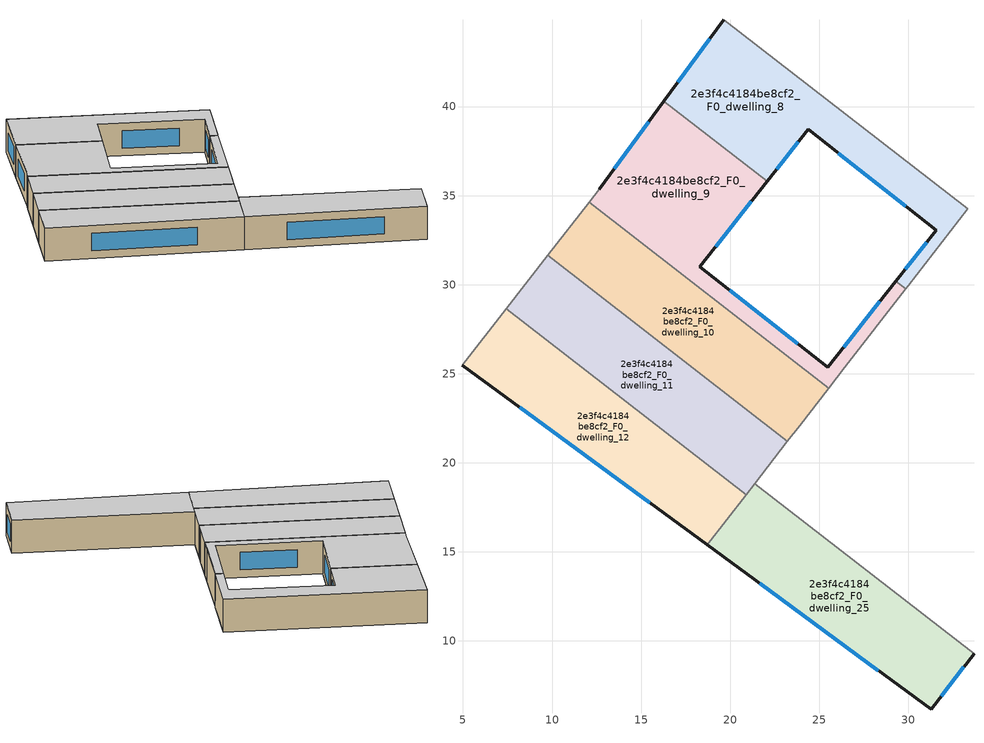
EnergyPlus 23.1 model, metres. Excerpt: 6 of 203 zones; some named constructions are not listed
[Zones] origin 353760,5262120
2e3f4c4184be8cf2_F0_dwelling_10
 floor ground (EU_floor_Construction): 25.53,24.19 23.22,21.2 9.75,31.64 12.08,34.63 z0
 wall to 2e3f4c4184be8cf2_F0_dwelling_11 (EU_wall_Construction): 9.75,31.64 23.22,21.2 z0:3
 wall adiabatic (EU_wall_Construction): 12.08,34.63 9.75,31.64 z0:3
 wall to 2e3f4c4184be8cf2_F0_dwelling_9 (EU_wall_Construction): 25.53,24.19 12.08,34.63 z0:3
 wall to 2e3f4c4184be8cf2_F0_dwelling_23 (EU_wall_Construction): 23.91,22.09 25.53,24.19 z0:3
 wall to 2e3f4c4184be8cf2_F0_dwelling_24 (EU_wall_Construction): 23.22,21.2 23.91,22.09 z0:3
 ceiling to 2e3f4c4184be8cf2_F1_dwelling_10 (EU_floor_Construction): 23.22,21.2 25.53,24.19 12.08,34.63 9.75,31.64 z3
2e3f4c4184be8cf2_F0_dwelling_11
 floor ground (EU_floor_Construction): 23.22,21.2 20.89,18.21 7.43,28.65 9.75,31.64 z0
 wall to 2e3f4c4184be8cf2_F0_dwelling_12 (EU_wall_Construction): 7.43,28.65 20.89,18.21 z0:3
 wall adiabatic (EU_wall_Construction): 9.75,31.64 7.43,28.65 z0:3
 wall to 2e3f4c4184be8cf2_F0_dwelling_24 (EU_wall_Construction): 21.37,18.82 23.22,21.2 z0:3
 wall to 2e3f4c4184be8cf2_F0_dwelling_25 (EU_wall_Construction): 20.89,18.21 21.37,18.82 z0:3
 ceiling to 2e3f4c4184be8cf2_F1_dwelling_11 (EU_floor_Construction): 20.89,18.21 23.22,21.2 9.75,31.64 7.43,28.65 z3
2e3f4c4184be8cf2_F0_dwelling_12
 floor ground (EU_floor_Construction): 20.89,18.21 18.71,15.4 4.97,25.49 7.43,28.65 z0
 wall outside (EU_wall_Construction): 4.97,25.49 18.71,15.4 z0:3
 wall adiabatic (EU_wall_Construction): 7.43,28.65 4.97,25.49 z0:3
 wall to 2e3f4c4184be8cf2_F0_dwelling_25 (EU_wall_Construction): 18.71,15.4 20.89,18.21 z0:3
 window (EU_Window_Construction): 8.2,23.12 15.48,17.77 z0.7:2.3
 ceiling to 2e3f4c4184be8cf2_F1_dwelling_12 (EU_floor_Construction): 18.71,15.4 20.89,18.21 7.43,28.65 4.97,25.49 z3
2e3f4c4184be8cf2_F0_dwelling_25
 floor ground (EU_floor_Construction): 33.69,9.27 31.28,6.16 18.71,15.4 21.37,18.83 z0
 wall outside (EU_wall_Construction): 18.71,15.4 31.28,6.16 33.69,9.27 z0:3
 wall to 2e3f4c4184be8cf2_F0_dwelling_24 (EU_wall_Construction): 33.69,9.27 21.37,18.83 z0:3
 window (EU_Window_Construction): 31.85,6.89 33.13,8.54 / 21.66,13.23 28.33,8.33 z0.7:2.3
 ceiling to 2e3f4c4184be8cf2_F1_dwelling_25 (EU_floor_Construction): 31.28,6.16 33.69,9.27 21.37,18.83 18.71,15.4 z3
2e3f4c4184be8cf2_F0_dwelling_8
 floor ground (EU_floor_Construction): 33.34,34.26 29.85,29.76 29.3,30.2 31.56,33.06 24.38,38.71 22.07,35.8 16.28,40.29 19.66,44.88 z0
 wall outside (EU_wall_Construction): 22.07,35.8 24.38,38.71 31.56,33.06 29.3,30.2 / 19.66,44.88 16.28,40.29 z0:3
 wall to 2e3f4c4184be8cf2_F0_dwelling_9 (EU_wall_Construction): 29.3,30.2 29.85,29.76 / 16.28,40.29 22.07,35.8 z0:3
 wall to 2e3f4c4184be8cf2_F0_dwelling_7 (EU_wall_Construction): 33.34,34.26 19.66,44.88 z0:3
 wall to 2e3f4c4184be8cf2_F0_dwelling_21 (EU_wall_Construction): 30,29.95 33.34,34.26 z0:3
 wall to 2e3f4c4184be8cf2_F0_dwelling_22 (EU_wall_Construction): 29.85,29.76 30,29.95 z0:3
 window (EU_Window_Construction): 31.03,32.39 29.83,30.87 / 26.06,37.39 29.87,34.39 / 22.61,36.48 23.84,38.03 / 18.86,43.8 17.07,41.37 z0.7:2.3
 ceiling to 2e3f4c4184be8cf2_F1_dwelling_8 (EU_floor_Construction): 29.85,29.76 33.34,34.26 19.66,44.88 16.28,40.29 22.07,35.8 24.38,38.71 31.56,33.06 29.3,30.2 z3
2e3f4c4184be8cf2_F0_dwelling_9
 floor ground (EU_floor_Construction): 22.07,35.8 18.29,31.02 25.48,25.37 29.3,30.2 29.85,29.76 25.53,24.19 12.08,34.63 12.64,35.36 16.28,40.29 z0
 wall outside (EU_wall_Construction): 29.3,30.2 25.48,25.37 18.29,31.02 22.07,35.8 / 16.28,40.29 12.64,35.36 z0:3
 wall adiabatic (EU_wall_Construction): 12.64,35.36 12.08,34.63 z0:3
 wall to 2e3f4c4184be8cf2_F0_dwelling_22 (EU_wall_Construction): 26.44,25.36 29.85,29.76 z0:3
 wall to 2e3f4c4184be8cf2_F0_dwelling_23 (EU_wall_Construction): 25.54,24.19 26.44,25.36 z0:3
 window (EU_Window_Construction): 19.18,32.14 21.18,34.68 / 23.79,26.69 19.98,29.69 / 28.4,29.06 26.38,26.5 / 15.42,39.14 13.5,36.52 z0.7:2.3
 ceiling to 2e3f4c4184be8cf2_F1_dwelling_9 (EU_floor_Construction): 25.53,24.19 29.85,29.76 29.3,30.2 25.48,25.37 18.29,31.02 22.07,35.8 16.28,40.29 12.64,35.36 12.08,34.63 z3
[SCHEDULE:FILE] Column Number=1; Rows to Skip at Top=0; Number of Hours of Data=8760; Column Separator=Comma; Interpolate to Timestep=No; Minutes per Item=60; Adjust Schedule for Daylight Savings=Yes
Name | File
EU_Step8_GainSchedule_2e3f4c4184be8cf2_F2_dwelling_12_f000 | ../../schedules/2e3f4c4184be8cf2/2e3f4c4184be8cf2_F2_dwelling_12_f000_gain.csv
EU_Step8_GainSchedule_2e3f4c4184be8cf2_F2_dwelling_13_f000 | ../../schedules/2e3f4c4184be8cf2/2e3f4c4184be8cf2_F2_dwelling_13_f000_gain.csv
EU_Step8_GainSchedule_2e3f4c4184be8cf2_F2_dwelling_14_f000 | ../../schedules/2e3f4c4184be8cf2/2e3f4c4184be8cf2_F2_dwelling_14_f000_gain.csv
EU_Step8_GainSchedule_2e3f4c4184be8cf2_F2_dwelling_15_f000 | ../../schedules/2e3f4c4184be8cf2/2e3f4c4184be8cf2_F2_dwelling_15_f000_gain.csv
EU_Step8_GainSchedule_2e3f4c4184be8cf2_F2_dwelling_16_f000 | ../../schedules/2e3f4c4184be8cf2/2e3f4c4184be8cf2_F2_dwelling_16_f000_gain.csv
EU_Step8_GainSchedule_2e3f4c4184be8cf2_F2_dwelling_17_f000 | ../../schedules/2e3f4c4184be8cf2/2e3f4c4184be8cf2_F2_dwelling_17_f000_gain.csv
EU_Step8_GainSchedule_2e3f4c4184be8cf2_F2_dwelling_18_f000 | ../../schedules/2e3f4c4184be8cf2/2e3f4c4184be8cf2_F2_dwelling_18_f000_gain.csv
EU_Step8_GainSchedule_2e3f4c4184be8cf2_F2_dwelling_19_f000 | ../../schedules/2e3f4c4184be8cf2/2e3f4c4184be8cf2_F2_dwelling_19_f000_gain.csv
EU_Step8_GainSchedule_2e3f4c4184be8cf2_F2_dwelling_20_f000 | ../../schedules/2e3f4c4184be8cf2/2e3f4c4184be8cf2_F2_dwelling_20_f000_gain.csv
EU_Step8_GainSchedule_2e3f4c4184be8cf2_F2_dwelling_21_f000 | ../../schedules/2e3f4c4184be8cf2/2e3f4c4184be8cf2_F2_dwelling_21_f000_gain.csv
EU_Step8_GainSchedule_2e3f4c4184be8cf2_F2_dwelling_22_f000 | ../../schedules/2e3f4c4184be8cf2/2e3f4c4184be8cf2_F2_dwelling_22_f000_gain.csv
EU_Step8_GainSchedule_2e3f4c4184be8cf2_F2_dwelling_23_f000 | ../../schedules/2e3f4c4184be8cf2/2e3f4c4184be8cf2_F2_dwelling_23_f000_gain.csv
EU_Step8_GainSchedule_2e3f4c4184be8cf2_F2_dwelling_24_f000 | ../../schedules/2e3f4c4184be8cf2/2e3f4c4184be8cf2_F2_dwelling_24_f000_gain.csv
EU_Step8_GainSchedule_2e3f4c4184be8cf2_F2_dwelling_25_f000 | ../../schedules/2e3f4c4184be8cf2/2e3f4c4184be8cf2_F2_dwelling_25_f000_gain.csv
